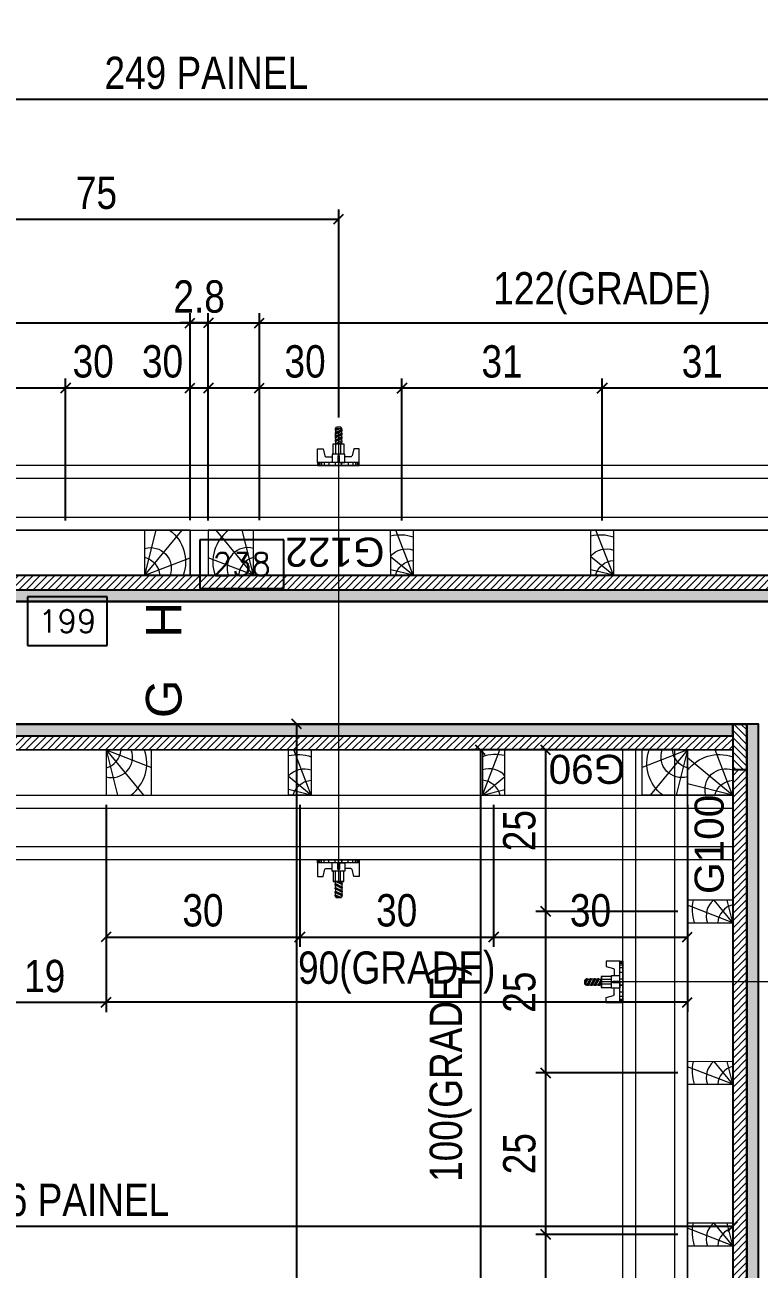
# Model space of a CAD drawing. Extents: x 14400 to 27878, y -21631 to 6985.
# Drawn here: x 23256.3 to 23483.7, y -1357.5 to -972.3 of the extents above; entities that cross this region are included whole.
import ezdxf
from ezdxf.enums import TextEntityAlignment as Align

# ---------------------------------------------------------------- set-up
doc = ezdxf.new("R2010")
doc.units = 0
for name, color, linetype in [('CHAPA', 1, 'Continuous'), ('COTA', 241, 'Continuous'), ('MEIO_PONT', 93, 'Continuous'), ('SARRAFO', 251, 'Continuous'), ('TEXTO_GERAL', 7, 'Continuous')]:
    doc.layers.add(name, color=color, linetype=linetype)
for name, color, linetype, lineweight in [('Hachura', 251, 'Continuous', 9), ('Madeira', 126, 'Continuous', 18), ('Perfil Metálico', 224, 'Continuous', 18)]:
    doc.layers.add(name, color=color, linetype=linetype, lineweight=lineweight)
doc.styles.add('ARIAL', font='arial.ttf')
doc.styles.add('COTA TECNICA 2X', font='techl___.ttf', dxfattribs={"height": 10})
doc.styles.add('ROMANS', font='romans.shx')
doc.styles.add('SANSSERIF', font='sas_____.pfb')
doc.dimstyles.new('SECAO PILAR', dxfattribs={"dimtxt": 10, "dimasz": 3, "dimexe": 3, "dimexo": 3, "dimgap": 3, "dimtad": 1, "dimdec": 1, "dimlfac": 0.5, "dimzin": 12, "dimdsep": 46, "dimtxsty": 'COTA TECNICA 2X', "dimblk1": 'OBLIQUE', "dimblk2": 'OBLIQUE', "dimsah": 1, "dimcen": 0.9, "dimclrd": 256, "dimclre": 256, "dimclrt": 256, "dimadec": 1, "dimazin": 3, "dimtfac": 1, "dimtdec": 1, "dimtmove": 0, "dimatfit": 3, "dimfxl": 1, "dimtolj": 1, "dimtzin": 12, "dimarcsym": 0})
doc.dimstyles.new('SECÇÃO 2', dxfattribs={"dimtxt": 7, "dimasz": 6, "dimexe": 0.18, "dimexo": 2, "dimgap": -4, "dimtad": 3, "dimdec": 1, "dimlfac": 0.5, "dimzin": 12, "dimdsep": 46, "dimtxsty": 'ROMANS', "dimblk": 'ARCHTICK', "dimcen": 0.09, "dimse1": 1, "dimse2": 1, "dimsd1": 1, "dimsd2": 1, "dimclrd": 180, "dimclre": 5, "dimclrt": 1, "dimadec": 0, "dimazin": 3, "dimtfac": 1, "dimtdec": 1, "dimtofl": 0, "dimtmove": 0, "dimatfit": 3, "dimldrblk": 'ARCHTICK', "dimfxl": 1, "dimtolj": 1, "dimtzin": 0, "dimarcsym": 0})
pattern_1 = [(45, (30228.2152, -239.5054), (-1.122532, 1.122532), [])]

# ---------------------------------------------------------------- blocks, each defined once
blk = doc.blocks.new('*D99')
at = {"layer": 'COTA', "color": 180, "lineweight": -2, "transparency": 16777216}
for p, q in [((23336.47, -1131.74), (23310.47, -1131.74)), ((23310.47, -1131.74), (23310.47, -1146.74)), ((23336.47, -1146.74), (23336.47, -1131.74)), ((23310.47, -1146.74), (23336.47, -1146.74))]:
    blk.add_line(p, q, dxfattribs=at)
at = {"layer": 'Defpoints', "color": 0, "transparency": 16777216}
for p in [(23085.47, -1150.74), (23085.47, -1150.74), (23561.47, -1150.74)]:
    blk.add_point(p, dxfattribs=at)
at = {"layer": 'COTA', "color": 1, "transparency": 16777216, "insert": (23323.47, -1139.24), "char_height": 7, "attachment_point": 5, "style": 'ROMANS'}
blk.add_mtext('\\A1;238', dxfattribs=at)
blk = doc.blocks.new('_ArchTick')
at = {"color": 0, "linetype": 'ByBlock', "const_width": 0.15}
blk.add_lwpolyline([(-0.5, -0.5), (0.5, 0.5)], dxfattribs=at)
blk = doc.blocks.new('PONTALETE')
at = {"layer": 'Madeira'}
for q in [(2.71, 7), (7, 5.76), (7, 1.74)]:
    blk.add_line((0, 0), q, dxfattribs=at)
blk.add_lwpolyline([(0, 0), (7, 0), (7, 7), (0, 7)], close=True, dxfattribs=at)
for centre, radius, start, end in [((2.04, 0.06), 6.23, 37.2818, 109.0913), ((1.09, 0.9), 3.19, 343.603, 109.9847), ((-0.21, -0.78), 3.09, 14.6322, 86.0383)]:
    blk.add_arc(centre, radius, start, end, dxfattribs=at)
blk = doc.blocks.new('MEIO PONTALETE')
at = {"layer": 'Madeira'}
for q in [(2.71, 7), (3.5, 2.88), (3.5, 0.87)]:
    blk.add_line((0, 0), q, dxfattribs=at)
blk.add_lwpolyline([(0, 0), (3.5, 0), (3.5, 7), (0, 7)], close=True, dxfattribs=at)
for centre, radius, start, end in [((2.04, 0.06), 6.23, 76.4499, 109.0913), ((1.09, 0.9), 3.19, 40.9063, 109.9847), ((-0.21, -0.78), 3.09, 14.6322, 86.0383)]:
    blk.add_arc(centre, radius, start, end, dxfattribs=at)
blk = doc.blocks.new('_Oblique')
at = {"color": 0, "linetype": 'ByBlock', "lineweight": -2}
blk.add_line((-0.5, -0.5), (0.5, 0.5), dxfattribs=at)
blk = doc.blocks.new('*D53')
at = {"layer": 'COTA', "lineweight": -2, "transparency": 16777216}
for p, q in [((23458.5, -1346.72), (23414.56, -1346.72)), ((23417.56, -1396.72), (23417.56, -1346.72)), ((23458.49, -1396.72), (23414.56, -1396.72))]:
    blk.add_line(p, q, dxfattribs=at)
at = {"layer": 'Defpoints', "color": 0, "transparency": 16777216}
for p in [(23417.56, -1346.72), (23461.5, -1346.72), (23461.49, -1396.72)]:
    blk.add_point(p, dxfattribs=at)
at = {"layer": 'COTA', "lineweight": -2, "transparency": 16777216, "xscale": 3, "yscale": 3, "zscale": 3}
for p, rotation in [((23417.56, -1346.72), 90), ((23417.56, -1396.72), 270)]:
    blk.add_blockref('_Oblique', p, dxfattribs=dict(at, rotation=rotation))
at = {"layer": 'COTA', "transparency": 16777216, "insert": (23409.45, -1371.72), "char_height": 10, "attachment_point": 5, "rotation": 90, "style": 'COTA TECNICA 2X'}
blk.add_mtext('\\A1;25', dxfattribs=at)
blk = doc.blocks.new('*D54')
at = {"layer": 'COTA', "lineweight": -2, "transparency": 16777216}
for p, q in [((23458.52, -1196.73), (23394.37, -1196.73)), ((23397.37, -1196.73), (23397.37, -1396.72)), ((23458.49, -1396.72), (23394.37, -1396.72))]:
    blk.add_line(p, q, dxfattribs=at)
at = {"layer": 'Defpoints', "color": 0, "transparency": 16777216}
for p in [(23461.52, -1196.73), (23397.37, -1396.72), (23461.49, -1396.72)]:
    blk.add_point(p, dxfattribs=at)
at = {"layer": 'COTA', "lineweight": -2, "transparency": 16777216, "xscale": 3, "yscale": 3, "zscale": 3}
for p, rotation in [((23397.37, -1196.73), 90), ((23397.37, -1396.72), 270)]:
    blk.add_blockref('_Oblique', p, dxfattribs=dict(at, rotation=rotation))
at = {"layer": 'COTA', "transparency": 16777216, "insert": (23388.15, -1296.72), "char_height": 10, "attachment_point": 5, "rotation": 90, "style": 'COTA TECNICA 2X'}
blk.add_mtext('\\A1;100(GRADE)', dxfattribs=at)
blk = doc.blocks.new('*D55')
at = {"layer": 'COTA', "lineweight": -2, "transparency": 16777216}
for p, q in [((23458.5, -1296.72), (23414.56, -1296.72)), ((23417.56, -1346.72), (23417.56, -1296.72)), ((23458.5, -1346.72), (23414.56, -1346.72))]:
    blk.add_line(p, q, dxfattribs=at)
at = {"layer": 'Defpoints', "color": 0, "transparency": 16777216}
for p in [(23417.56, -1296.72), (23461.5, -1296.72), (23461.5, -1346.72)]:
    blk.add_point(p, dxfattribs=at)
at = {"layer": 'COTA', "lineweight": -2, "transparency": 16777216, "xscale": 3, "yscale": 3, "zscale": 3}
for p, rotation in [((23417.56, -1296.72), 90), ((23417.56, -1346.72), 270)]:
    blk.add_blockref('_Oblique', p, dxfattribs=dict(at, rotation=rotation))
at = {"layer": 'COTA', "transparency": 16777216, "insert": (23409.45, -1321.72), "char_height": 10, "attachment_point": 5, "rotation": 90, "style": 'COTA TECNICA 2X'}
blk.add_mtext('\\A1;25', dxfattribs=at)
blk = doc.blocks.new('*D56')
at = {"layer": 'COTA', "lineweight": -2, "transparency": 16777216}
for p, q in [((23458.5, -1246.72), (23414.56, -1246.72)), ((23417.56, -1296.72), (23417.56, -1246.72)), ((23458.5, -1296.72), (23414.56, -1296.72))]:
    blk.add_line(p, q, dxfattribs=at)
at = {"layer": 'Defpoints', "color": 0, "transparency": 16777216}
for p in [(23417.56, -1246.72), (23461.5, -1246.72), (23461.5, -1296.72)]:
    blk.add_point(p, dxfattribs=at)
at = {"layer": 'COTA', "lineweight": -2, "transparency": 16777216, "xscale": 3, "yscale": 3, "zscale": 3}
for p, rotation in [((23417.56, -1246.72), 90), ((23417.56, -1296.72), 270)]:
    blk.add_blockref('_Oblique', p, dxfattribs=dict(at, rotation=rotation))
at = {"layer": 'COTA', "transparency": 16777216, "insert": (23409.45, -1271.72), "char_height": 10, "attachment_point": 5, "rotation": 90, "style": 'COTA TECNICA 2X'}
blk.add_mtext('\\A1;25', dxfattribs=at)
blk = doc.blocks.new('*D74')
at = {"layer": 'COTA', "lineweight": -2, "transparency": 16777216}
for p, q in [((23458.5, -1196.73), (23414.56, -1196.73)), ((23417.56, -1246.72), (23417.56, -1196.73)), ((23458.5, -1246.72), (23414.56, -1246.72))]:
    blk.add_line(p, q, dxfattribs=at)
at = {"layer": 'Defpoints', "color": 0, "transparency": 16777216}
for p in [(23417.56, -1196.73), (23461.5, -1196.73), (23461.5, -1246.72)]:
    blk.add_point(p, dxfattribs=at)
at = {"layer": 'COTA', "lineweight": -2, "transparency": 16777216, "xscale": 3, "yscale": 3, "zscale": 3}
for p, rotation in [((23417.56, -1196.73), 90), ((23417.56, -1246.72), 270)]:
    blk.add_blockref('_Oblique', p, dxfattribs=dict(at, rotation=rotation))
at = {"layer": 'COTA', "transparency": 16777216, "insert": (23409.45, -1221.72), "char_height": 10, "attachment_point": 5, "rotation": 90, "style": 'COTA TECNICA 2X'}
blk.add_mtext('\\A1;25', dxfattribs=at)
blk = doc.blocks.new('C')
at = {"layer": 'Hachura', "color": 0}
for p, q in [((0, 3.22), (0, -3.22)), ((0.45, 3.22), (0, 3.22)), ((0.46, 3.16), (0, 3.16)), ((0.46, 3.05), (0, 3.05)), ((0.46, 2.88), (0, 2.88)), ((0, 2.75), (0, -1.16)), ((0.46, 2.65), (0, 2.65)), ((0.46, 2.23), (0, 2.23)), ((0.45, -3.23), (0.45, 3.22)), ((0.45, 3.22), (2.58, 3.22)), ((1.35, 1.94), (1.35, 0.96)), ((2.58, 2.39), (1.47, 2.09)), ((2.58, 3.22), (2.58, 2.39)), ((0.46, 1.51), (0, 1.51)), ((0.39, 0.49), (0.17, 0.49)), ((1.74, 0.97), (0.45, 0.97)), ((1.45, 0.1), (0.45, 0.1)), ((1.74, -0.97), (1.74, 0.97)), ((1.74, 0.97), (1.74, 0.84)), ((1.74, 0.97), (1.74, 0.84)), ((1.74, 0.84), (3.35, 0.84)), ((3.35, 0.45), (1.74, 0.45)), ((3.32, 0.84), (3.32, -0.84)), ((3.35, 0.84), (3.35, -0.84)), ((3.68, 0.45), (3.35, 0.45)), ((3.84, -0.52), (3.35, 0.45)), ((3.35, 0.06), (3.67, -0.57)), ((3.68, 0.45), (4.16, -0.52)), ((3.72, 0.5), (4.25, -0.57)), ((4.37, -0.55), (3.83, 0.53)), ((4.15, 0.45), (3.93, 0.45)), ((4.42, -0.52), (3.93, 0.45)), ((4.15, 0.45), (4.26, 0.45)), ((4.26, 0.45), (4.74, -0.52)), ((4.3, 0.5), (4.83, -0.57)), ((4.95, -0.55), (4.41, 0.53)), ((4.51, 0.45), (4.84, 0.45)), ((5, -0.52), (4.51, 0.45)), ((4.84, 0.45), (5.32, -0.52)), ((4.88, 0.5), (5.41, -0.57)), ((5.53, -0.55), (4.99, 0.53)), ((5.58, -0.52), (5.09, 0.45)), ((5.42, 0.45), (5.09, 0.45)), ((5.58, -0.52), (5.09, 0.45)), ((5.42, 0.45), (5.74, -0.19)), ((5.46, 0.5), (5.74, -0.07)), ((5.74, 0.19), (5.57, 0.53)), ((5.74, 0.32), (5.68, 0.45)), ((5.68, 0.45), (5.74, 0.45)), ((5.74, 0.45), (5.9, 0.29)), ((5.74, 0.45), (5.74, -0.52)), ((5.9, -0.36), (5.9, 0.29)), ((0.45, 0), (0, 0)), ((0.46, -1.52), (0, -1.52)), ((0.08, -0.48), (0.29, -0.48)), ((0.29, -0.48), (0.4, -0.48)), ((0.45, 0), (0.45, -0.97)), ((0.45, -0.16), (1.45, -0.16)), ((0.45, -0.65), (0.45, -0.32)), ((0.45, -3.23), (0.45, -0.65)), ((0.45, -0.97), (1.74, -0.97)), ((1.35, -1.94), (1.35, -0.97)), ((3.35, -0.32), (1.74, -0.32)), ((3.35, -0.84), (1.74, -0.84)), ((3.35, -0.07), (3.58, -0.52)), ((3.35, -0.52), (3.58, -0.52)), ((3.84, -0.52), (4.16, -0.52)), ((4.42, -0.52), (4.74, -0.52)), ((4.63, -0.52), (4.74, -0.52)), ((5, -0.52), (5.32, -0.52)), ((5.58, -0.52), (5.74, -0.52)), ((5.74, -0.52), (5.9, -0.36)), ((5.74, -0.52), (5.74, -0.52)), ((0.46, -2.23), (0, -2.23)), ((0.46, -2.65), (0, -2.65)), ((0.46, -2.88), (0, -2.88)), ((0.46, -3.05), (0, -3.05)), ((0.46, -3.16), (0, -3.16)), ((0, -3.22), (2.57, -3.22)), ((2.58, -2.39), (1.47, -2.1)), ((2.58, -3.23), (2.58, -2.39))]:
    blk.add_line(p, q, dxfattribs=at)
for centre, radius, start, end in [((1.52, 1.94), 0.161, 104.7436, 180), ((1.44, -0.03), 0.129, 272.695, 87.305), ((3.81, 0.39), 0.143, 25.5688, 154.4312), ((4.39, 0.39), 0.143, 25.5688, 154.4312), ((4.97, 0.39), 0.143, 25.5688, 154.4312), ((5.55, 0.39), 0.143, 25.5688, 154.4312), ((0.17, -0.37), 0.174, 221.744, 317.8592), ((3.71, -0.4), 0.174, 222.1408, 318.256), ((4.29, -0.4), 0.174, 222.1408, 318.256), ((4.87, -0.4), 0.174, 222.1408, 318.256), ((5.45, -0.4), 0.174, 222.1408, 318.256), ((5.61, -0.4), 0.174, 317.8592, 318.256), ((1.52, -1.94), 0.161, 180, 255.2564)]:
    blk.add_arc(centre, radius, start, end, dxfattribs=at)
blk = doc.blocks.new('*D95')
at = {"layer": 'COTA', "lineweight": -2, "transparency": 16777216}
for p, q in [((23063.47, -1139.67), (23063.47, -992.31)), ((23561.47, -1139.71), (23561.47, -992.31)), ((23063.47, -995.31), (23561.47, -995.31))]:
    blk.add_line(p, q, dxfattribs=at)
at = {"layer": 'Defpoints', "color": 0, "transparency": 16777216}
for p in [(23561.47, -995.31), (23063.47, -1142.67), (23561.47, -1142.71)]:
    blk.add_point(p, dxfattribs=at)
at = {"layer": 'COTA', "lineweight": -2, "transparency": 16777216, "xscale": 3, "yscale": 3, "zscale": 3, "rotation": 180}
blk.add_blockref('_Oblique', (23063.47, -995.31), dxfattribs=at)
at = {"layer": 'COTA', "lineweight": -2, "transparency": 16777216, "xscale": 3, "yscale": 3, "zscale": 3}
blk.add_blockref('_Oblique', (23561.47, -995.31), dxfattribs=at)
at = {"layer": 'COTA', "transparency": 16777216, "insert": (23312.47, -987.21), "char_height": 10, "attachment_point": 5, "style": 'COTA TECNICA 2X'}
blk.add_mtext('\\A1;249 PAINEL', dxfattribs=at)
blk = doc.blocks.new('*D58')
at = {"layer": 'COTA', "lineweight": -2, "transparency": 16777216}
for p, q in [((23313.06, -1125.7), (23313.06, -1061.56)), ((23557.05, -1125.68), (23557.05, -1061.56)), ((23313.06, -1064.56), (23557.05, -1064.56))]:
    blk.add_line(p, q, dxfattribs=at)
at = {"layer": 'Defpoints', "color": 0, "transparency": 16777216}
for p in [(23557.05, -1064.56), (23313.06, -1128.7), (23557.05, -1128.68)]:
    blk.add_point(p, dxfattribs=at)
at = {"layer": 'COTA', "lineweight": -2, "transparency": 16777216, "xscale": 3, "yscale": 3, "zscale": 3, "rotation": 180}
blk.add_blockref('_Oblique', (23313.06, -1064.56), dxfattribs=at)
at = {"layer": 'COTA', "lineweight": -2, "transparency": 16777216, "xscale": 3, "yscale": 3, "zscale": 3}
blk.add_blockref('_Oblique', (23557.05, -1064.56), dxfattribs=at)
at = {"layer": 'COTA', "transparency": 16777216, "insert": (23435.06, -1055.34), "char_height": 10, "attachment_point": 5, "style": 'COTA TECNICA 2X'}
blk.add_mtext('\\A1;122(GRADE)', dxfattribs=at)
blk = doc.blocks.new('*D120')
at = {"layer": 'COTA', "lineweight": -2, "transparency": 16777216}
for p, q in [((23435.05, -1125.69), (23435.05, -1081.75)), ((23497.05, -1125.69), (23497.05, -1081.75)), ((23497.05, -1084.75), (23435.05, -1084.75))]:
    blk.add_line(p, q, dxfattribs=at)
at = {"layer": 'Defpoints', "color": 0, "transparency": 16777216}
for p in [(23435.05, -1084.75), (23435.05, -1128.69), (23497.05, -1128.69)]:
    blk.add_point(p, dxfattribs=at)
at = {"layer": 'COTA', "lineweight": -2, "transparency": 16777216, "xscale": 3, "yscale": 3, "zscale": 3, "rotation": 180}
blk.add_blockref('_Oblique', (23435.05, -1084.75), dxfattribs=at)
at = {"layer": 'COTA', "lineweight": -2, "transparency": 16777216, "xscale": 3, "yscale": 3, "zscale": 3}
blk.add_blockref('_Oblique', (23497.05, -1084.75), dxfattribs=at)
at = {"layer": 'COTA', "transparency": 16777216, "insert": (23466.05, -1076.53), "char_height": 10, "attachment_point": 5, "style": 'COTA TECNICA 2X'}
blk.add_mtext('\\A1;31', dxfattribs=at)
blk = doc.blocks.new('*D121')
at = {"layer": 'COTA', "lineweight": -2, "transparency": 16777216}
for p, q in [((23373.05, -1125.69), (23373.05, -1081.75)), ((23435.05, -1125.69), (23435.05, -1081.75)), ((23435.05, -1084.75), (23373.05, -1084.75))]:
    blk.add_line(p, q, dxfattribs=at)
at = {"layer": 'Defpoints', "color": 0, "transparency": 16777216}
for p in [(23373.05, -1084.75), (23373.05, -1128.69), (23435.05, -1128.69)]:
    blk.add_point(p, dxfattribs=at)
at = {"layer": 'COTA', "lineweight": -2, "transparency": 16777216, "xscale": 3, "yscale": 3, "zscale": 3, "rotation": 180}
blk.add_blockref('_Oblique', (23373.05, -1084.75), dxfattribs=at)
at = {"layer": 'COTA', "lineweight": -2, "transparency": 16777216, "xscale": 3, "yscale": 3, "zscale": 3}
blk.add_blockref('_Oblique', (23435.05, -1084.75), dxfattribs=at)
at = {"layer": 'COTA', "transparency": 16777216, "insert": (23404.05, -1076.53), "char_height": 10, "attachment_point": 5, "style": 'COTA TECNICA 2X'}
blk.add_mtext('\\A1;31', dxfattribs=at)
blk = doc.blocks.new('*D122')
at = {"layer": 'COTA', "lineweight": -2, "transparency": 16777216}
for p, q in [((23313.06, -1125.69), (23313.06, -1081.75)), ((23373.05, -1125.69), (23373.05, -1081.75)), ((23373.05, -1084.75), (23313.06, -1084.75))]:
    blk.add_line(p, q, dxfattribs=at)
at = {"layer": 'Defpoints', "color": 0, "transparency": 16777216}
for p in [(23313.06, -1084.75), (23313.06, -1128.69), (23373.05, -1128.69)]:
    blk.add_point(p, dxfattribs=at)
at = {"layer": 'COTA', "lineweight": -2, "transparency": 16777216, "xscale": 3, "yscale": 3, "zscale": 3, "rotation": 180}
blk.add_blockref('_Oblique', (23313.06, -1084.75), dxfattribs=at)
at = {"layer": 'COTA', "lineweight": -2, "transparency": 16777216, "xscale": 3, "yscale": 3, "zscale": 3}
blk.add_blockref('_Oblique', (23373.05, -1084.75), dxfattribs=at)
at = {"layer": 'COTA', "transparency": 16777216, "insert": (23343.06, -1076.53), "char_height": 10, "attachment_point": 5, "style": 'COTA TECNICA 2X'}
blk.add_mtext('\\A1;30', dxfattribs=at)
blk = doc.blocks.new('*D59')
at = {"layer": 'COTA', "lineweight": -2, "transparency": 16777216}
for p, q in [((23247.45, -1125.67), (23247.45, -1081.73)), ((23307.45, -1125.66), (23307.45, -1081.73)), ((23307.45, -1084.73), (23247.45, -1084.73))]:
    blk.add_line(p, q, dxfattribs=at)
at = {"layer": 'Defpoints', "color": 0, "transparency": 16777216}
for p in [(23247.45, -1084.73), (23247.45, -1128.67), (23307.45, -1128.66)]:
    blk.add_point(p, dxfattribs=at)
at = {"layer": 'COTA', "lineweight": -2, "transparency": 16777216, "xscale": 3, "yscale": 3, "zscale": 3, "rotation": 180}
blk.add_blockref('_Oblique', (23247.45, -1084.73), dxfattribs=at)
at = {"layer": 'COTA', "lineweight": -2, "transparency": 16777216, "xscale": 3, "yscale": 3, "zscale": 3}
blk.add_blockref('_Oblique', (23307.45, -1084.73), dxfattribs=at)
at = {"layer": 'COTA', "transparency": 16777216, "insert": (23277.45, -1076.51), "char_height": 10, "attachment_point": 5, "style": 'COTA TECNICA 2X'}
blk.add_mtext('\\A1;30', dxfattribs=at)
blk = doc.blocks.new('*D60')
at = {"layer": 'COTA', "lineweight": -2, "transparency": 16777216}
for p, q in [((23063.45, -1125.68), (23063.45, -1061.54)), ((23307.45, -1125.66), (23307.45, -1061.54)), ((23063.45, -1064.54), (23307.45, -1064.54))]:
    blk.add_line(p, q, dxfattribs=at)
at = {"layer": 'Defpoints', "color": 0, "transparency": 16777216}
for p in [(23307.45, -1064.54), (23063.45, -1128.68), (23307.45, -1128.66)]:
    blk.add_point(p, dxfattribs=at)
at = {"layer": 'COTA', "lineweight": -2, "transparency": 16777216, "xscale": 3, "yscale": 3, "zscale": 3, "rotation": 180}
blk.add_blockref('_Oblique', (23063.45, -1064.54), dxfattribs=at)
at = {"layer": 'COTA', "lineweight": -2, "transparency": 16777216, "xscale": 3, "yscale": 3, "zscale": 3}
blk.add_blockref('_Oblique', (23307.45, -1064.54), dxfattribs=at)
at = {"layer": 'COTA', "transparency": 16777216, "insert": (23185.45, -1055.32), "char_height": 10, "attachment_point": 5, "style": 'COTA TECNICA 2X'}
blk.add_mtext('\\A1;122(GRADE)', dxfattribs=at)
blk = doc.blocks.new('*D61')
at = {"layer": 'COTA', "lineweight": -2, "transparency": 16777216}
for p, q in [((23307.45, -1125.66), (23307.45, -1061.54)), ((23313.06, -1125.7), (23313.06, -1061.54)), ((23307.45, -1064.54), (23304.45, -1064.54)), ((23313.06, -1064.54), (23307.45, -1064.54)), ((23313.06, -1064.54), (23316.06, -1064.54))]:
    blk.add_line(p, q, dxfattribs=at)
at = {"layer": 'Defpoints', "color": 0, "transparency": 16777216}
for p in [(23307.45, -1064.54), (23307.45, -1128.66), (23313.06, -1128.7)]:
    blk.add_point(p, dxfattribs=at)
at = {"layer": 'COTA', "lineweight": -2, "transparency": 16777216, "xscale": 3, "yscale": 3, "zscale": 3}
blk.add_blockref('_Oblique', (23307.45, -1064.54), dxfattribs=at)
at = {"layer": 'COTA', "lineweight": -2, "transparency": 16777216, "xscale": 3, "yscale": 3, "zscale": 3, "rotation": 180}
blk.add_blockref('_Oblique', (23313.06, -1064.54), dxfattribs=at)
at = {"layer": 'COTA', "transparency": 16777216, "insert": (23310.25, -1056.44), "char_height": 10, "attachment_point": 5, "style": 'COTA TECNICA 2X'}
blk.add_mtext('\\A1;2.8', dxfattribs=at)
blk = doc.blocks.new('*D62')
at = {"layer": 'COTA', "lineweight": -2, "transparency": 16777216}
for p, q in [((23281.44, -1213.73), (23281.44, -1257.65)), ((23341.44, -1213.73), (23341.44, -1257.65)), ((23281.44, -1254.65), (23341.44, -1254.65))]:
    blk.add_line(p, q, dxfattribs=at)
at = {"layer": 'Defpoints', "color": 0, "transparency": 16777216}
for p in [(23281.44, -1210.73), (23341.44, -1210.73), (23341.44, -1254.65)]:
    blk.add_point(p, dxfattribs=at)
at = {"layer": 'COTA', "lineweight": -2, "transparency": 16777216, "xscale": 3, "yscale": 3, "zscale": 3, "rotation": 180}
blk.add_blockref('_Oblique', (23281.44, -1254.65), dxfattribs=at)
at = {"layer": 'COTA', "lineweight": -2, "transparency": 16777216, "xscale": 3, "yscale": 3, "zscale": 3}
blk.add_blockref('_Oblique', (23341.44, -1254.65), dxfattribs=at)
at = {"layer": 'COTA', "transparency": 16777216, "insert": (23311.44, -1246.44), "char_height": 10, "attachment_point": 5, "style": 'COTA TECNICA 2X'}
blk.add_mtext('\\A1;30', dxfattribs=at)
blk = doc.blocks.new('*D63')
at = {"layer": 'COTA', "lineweight": -2, "transparency": 16777216}
for p, q in [((23341.44, -1213.73), (23341.44, -1257.65)), ((23401.44, -1213.73), (23401.44, -1257.65)), ((23341.44, -1254.65), (23401.44, -1254.65))]:
    blk.add_line(p, q, dxfattribs=at)
at = {"layer": 'Defpoints', "color": 0, "transparency": 16777216}
for p in [(23341.44, -1210.73), (23401.44, -1210.73), (23401.44, -1254.65)]:
    blk.add_point(p, dxfattribs=at)
at = {"layer": 'COTA', "lineweight": -2, "transparency": 16777216, "xscale": 3, "yscale": 3, "zscale": 3, "rotation": 180}
blk.add_blockref('_Oblique', (23341.44, -1254.65), dxfattribs=at)
at = {"layer": 'COTA', "lineweight": -2, "transparency": 16777216, "xscale": 3, "yscale": 3, "zscale": 3}
blk.add_blockref('_Oblique', (23401.44, -1254.65), dxfattribs=at)
at = {"layer": 'COTA', "transparency": 16777216, "insert": (23371.44, -1246.44), "char_height": 10, "attachment_point": 5, "style": 'COTA TECNICA 2X'}
blk.add_mtext('\\A1;30', dxfattribs=at)
blk = doc.blocks.new('*D64')
at = {"layer": 'COTA', "lineweight": -2, "transparency": 16777216}
for p, q in [((23401.44, -1213.73), (23401.44, -1257.65)), ((23461.44, -1213.72), (23461.44, -1257.65)), ((23401.44, -1254.65), (23461.44, -1254.65))]:
    blk.add_line(p, q, dxfattribs=at)
at = {"layer": 'Defpoints', "color": 0, "transparency": 16777216}
for p in [(23401.44, -1210.73), (23461.44, -1210.72), (23461.44, -1254.65)]:
    blk.add_point(p, dxfattribs=at)
at = {"layer": 'COTA', "lineweight": -2, "transparency": 16777216, "xscale": 3, "yscale": 3, "zscale": 3, "rotation": 180}
blk.add_blockref('_Oblique', (23401.44, -1254.65), dxfattribs=at)
at = {"layer": 'COTA', "lineweight": -2, "transparency": 16777216, "xscale": 3, "yscale": 3, "zscale": 3}
blk.add_blockref('_Oblique', (23461.44, -1254.65), dxfattribs=at)
at = {"layer": 'COTA', "transparency": 16777216, "insert": (23431.44, -1246.44), "char_height": 10, "attachment_point": 5, "style": 'COTA TECNICA 2X'}
blk.add_mtext('\\A1;30', dxfattribs=at)
blk = doc.blocks.new('*D65')
at = {"layer": 'COTA', "lineweight": -2, "transparency": 16777216}
for p, q in [((23281.44, -1213.73), (23281.44, -1277.85)), ((23461.44, -1213.72), (23461.44, -1277.85)), ((23461.44, -1274.85), (23281.44, -1274.85))]:
    blk.add_line(p, q, dxfattribs=at)
at = {"layer": 'Defpoints', "color": 0, "transparency": 16777216}
for p in [(23281.44, -1210.73), (23461.44, -1210.72), (23281.44, -1274.85)]:
    blk.add_point(p, dxfattribs=at)
at = {"layer": 'COTA', "lineweight": -2, "transparency": 16777216, "xscale": 3, "yscale": 3, "zscale": 3, "rotation": 180}
blk.add_blockref('_Oblique', (23281.44, -1274.85), dxfattribs=at)
at = {"layer": 'COTA', "lineweight": -2, "transparency": 16777216, "xscale": 3, "yscale": 3, "zscale": 3}
blk.add_blockref('_Oblique', (23461.44, -1274.85), dxfattribs=at)
at = {"layer": 'COTA', "transparency": 16777216, "insert": (23371.44, -1265.63), "char_height": 10, "attachment_point": 5, "style": 'COTA TECNICA 2X'}
blk.add_mtext('\\A1;90(GRADE)', dxfattribs=at)
blk = doc.blocks.new('*D70')
at = {"layer": 'COTA', "lineweight": -2, "transparency": 16777216}
for p, q in [((23243.45, -1213.75), (23243.45, -1277.88)), ((23281.44, -1213.73), (23281.44, -1277.88)), ((23281.44, -1274.88), (23243.45, -1274.88))]:
    blk.add_line(p, q, dxfattribs=at)
at = {"layer": 'Defpoints', "color": 0, "transparency": 16777216}
for p in [(23243.45, -1210.75), (23281.44, -1210.73), (23243.45, -1274.88)]:
    blk.add_point(p, dxfattribs=at)
at = {"layer": 'COTA', "lineweight": -2, "transparency": 16777216, "xscale": 3, "yscale": 3, "zscale": 3, "rotation": 180}
blk.add_blockref('_Oblique', (23243.45, -1274.88), dxfattribs=at)
at = {"layer": 'COTA', "lineweight": -2, "transparency": 16777216, "xscale": 3, "yscale": 3, "zscale": 3}
blk.add_blockref('_Oblique', (23281.44, -1274.88), dxfattribs=at)
at = {"layer": 'COTA', "transparency": 16777216, "insert": (23262.44, -1266.79), "char_height": 10, "attachment_point": 5, "style": 'COTA TECNICA 2X'}
blk.add_mtext('\\A1;19', dxfattribs=at)
blk = doc.blocks.new('*D127')
at = {"layer": 'COTA', "lineweight": -2, "transparency": 16777216}
for p, q in [((23203.47, -1093.87), (23203.47, -1029.43)), ((23353.47, -1093.87), (23353.47, -1029.43)), ((23203.47, -1032.43), (23353.47, -1032.43))]:
    blk.add_line(p, q, dxfattribs=at)
at = {"layer": 'Defpoints', "color": 0, "transparency": 16777216}
for p in [(23353.47, -1032.43), (23203.47, -1096.87), (23353.47, -1096.87)]:
    blk.add_point(p, dxfattribs=at)
at = {"layer": 'COTA', "lineweight": -2, "transparency": 16777216, "xscale": 3, "yscale": 3, "zscale": 3, "rotation": 180}
blk.add_blockref('_Oblique', (23203.47, -1032.43), dxfattribs=at)
at = {"layer": 'COTA', "lineweight": -2, "transparency": 16777216, "xscale": 3, "yscale": 3, "zscale": 3}
blk.add_blockref('_Oblique', (23353.47, -1032.43), dxfattribs=at)
at = {"layer": 'COTA', "transparency": 16777216, "insert": (23278.47, -1024.32), "char_height": 10, "attachment_point": 5, "style": 'COTA TECNICA 2X'}
blk.add_mtext('\\A1;75', dxfattribs=at)
blk = doc.blocks.new('*D71')
at = {"layer": 'COTA', "lineweight": -2, "transparency": 16777216}
for p, q in [((23063.47, -1199.82), (23063.47, -1347.18)), ((23475.47, -1199.68), (23475.47, -1347.18)), ((23063.47, -1344.18), (23475.47, -1344.18))]:
    blk.add_line(p, q, dxfattribs=at)
at = {"layer": 'Defpoints', "color": 0, "transparency": 16777216}
for p in [(23063.47, -1196.82), (23475.47, -1196.68), (23475.47, -1344.18)]:
    blk.add_point(p, dxfattribs=at)
at = {"layer": 'COTA', "lineweight": -2, "transparency": 16777216, "xscale": 3, "yscale": 3, "zscale": 3, "rotation": 180}
blk.add_blockref('_Oblique', (23063.47, -1344.18), dxfattribs=at)
at = {"layer": 'COTA', "lineweight": -2, "transparency": 16777216, "xscale": 3, "yscale": 3, "zscale": 3}
blk.add_blockref('_Oblique', (23475.47, -1344.18), dxfattribs=at)
at = {"layer": 'COTA', "transparency": 16777216, "insert": (23269.47, -1336.08), "char_height": 10, "attachment_point": 5, "style": 'COTA TECNICA 2X'}
blk.add_mtext('\\A1;206 PAINEL', dxfattribs=at)
blk = doc.blocks.new('*D73')
at = {"layer": 'COTA', "linetype": 'ByBlock', "lineweight": -2, "transparency": 16777216}
for p, q in [((23480.47, -1188.74), (23337.45, -1188.74)), ((23340.45, -1188.74), (23340.45, -2048.74)), ((23480.47, -2048.74), (23337.45, -2048.74))]:
    blk.add_line(p, q, dxfattribs=at)
at = {"layer": 'Defpoints', "color": 0, "linetype": 'ByBlock', "transparency": 16777216}
for p in [(23483.47, -1188.74), (23340.45, -2048.74), (23483.47, -2048.74)]:
    blk.add_point(p, dxfattribs=at)
at = {"layer": 'COTA', "linetype": 'ByBlock', "lineweight": -2, "transparency": 16777216, "xscale": 3, "yscale": 3, "zscale": 3}
for p, rotation in [((23340.45, -1188.74), 90), ((23340.45, -2048.74), 270)]:
    blk.add_blockref('_Oblique', p, dxfattribs=dict(at, rotation=rotation))
at = {"layer": 'COTA', "linetype": 'ByBlock', "transparency": 16777216, "insert": (23332.23, -1618.74), "char_height": 10, "attachment_point": 5, "rotation": 90, "style": 'COTA TECNICA 2X'}
blk.add_mtext('\\A1;430 PAINEL', dxfattribs=at)
blk = doc.blocks.new('*D96')
at = {"layer": 'COTA', "color": 180, "lineweight": -2, "transparency": 16777216}
for p, q in [((23281.8, -1149.39), (23257.14, -1149.39)), ((23257.14, -1149.39), (23257.14, -1164.39)), ((23281.8, -1164.39), (23281.8, -1149.39)), ((23257.14, -1164.39), (23281.8, -1164.39))]:
    blk.add_line(p, q, dxfattribs=at)
at = {"layer": 'Defpoints', "color": 0, "transparency": 16777216}
for p in [(23085.47, -1168.39), (23085.47, -1188.74), (23483.47, -1188.74)]:
    blk.add_point(p, dxfattribs=at)
at = {"layer": 'COTA', "color": 1, "transparency": 16777216, "insert": (23269.47, -1156.89), "char_height": 7, "attachment_point": 5, "style": 'ROMANS'}
blk.add_mtext('\\A1;199', dxfattribs=at)
blk = doc.blocks.new('*D142')
at = {"layer": 'COTA', "color": 180, "lineweight": -2, "transparency": 16777216}
for p, q in [((23499.31, -1605.74), (23484.31, -1605.74)), ((23484.31, -1605.74), (23484.31, -1631.74)), ((23499.31, -1631.74), (23499.31, -1605.74)), ((23484.31, -1631.74), (23499.31, -1631.74))]:
    blk.add_line(p, q, dxfattribs=at)
at = {"layer": 'Defpoints', "color": 0, "transparency": 16777216}
for p in [(23483.47, -1188.74), (23503.31, -1188.74), (23483.47, -2048.74)]:
    blk.add_point(p, dxfattribs=at)
at = {"layer": 'COTA', "color": 1, "transparency": 16777216, "insert": (23491.81, -1618.74), "char_height": 7, "attachment_point": 5, "rotation": 90, "style": 'ROMANS'}
blk.add_mtext('\\A1;430', dxfattribs=at)
blk = doc.blocks.new('*D172')
at = {"layer": 'COTA', "lineweight": -2, "transparency": 16777216}
for p, q in [((23268.92, -1125.67), (23268.92, -1081.73)), ((23328.92, -1125.66), (23328.92, -1081.73)), ((23328.92, -1084.73), (23268.92, -1084.73))]:
    blk.add_line(p, q, dxfattribs=at)
at = {"layer": 'Defpoints', "color": 0, "transparency": 16777216}
for p in [(23268.92, -1084.73), (23268.92, -1128.67), (23328.92, -1128.66)]:
    blk.add_point(p, dxfattribs=at)
at = {"layer": 'COTA', "lineweight": -2, "transparency": 16777216, "xscale": 3, "yscale": 3, "zscale": 3, "rotation": 180}
blk.add_blockref('_Oblique', (23268.92, -1084.73), dxfattribs=at)
at = {"layer": 'COTA', "lineweight": -2, "transparency": 16777216, "xscale": 3, "yscale": 3, "zscale": 3}
blk.add_blockref('_Oblique', (23328.92, -1084.73), dxfattribs=at)
at = {"layer": 'COTA', "transparency": 16777216, "insert": (23298.92, -1076.51), "char_height": 10, "attachment_point": 5, "style": 'COTA TECNICA 2X'}
blk.add_mtext('\\A1;30', dxfattribs=at)
blk = doc.blocks.new('*D173')
at = {"layer": 'COTA', "lineweight": -2, "transparency": 16777216}
for p, q in [((23084.93, -1125.68), (23084.93, -1061.54)), ((23328.92, -1125.66), (23328.92, -1061.54)), ((23084.93, -1064.54), (23328.92, -1064.54))]:
    blk.add_line(p, q, dxfattribs=at)
at = {"layer": 'Defpoints', "color": 0, "transparency": 16777216}
for p in [(23328.92, -1064.54), (23084.93, -1128.68), (23328.92, -1128.66)]:
    blk.add_point(p, dxfattribs=at)
at = {"layer": 'COTA', "lineweight": -2, "transparency": 16777216, "xscale": 3, "yscale": 3, "zscale": 3, "rotation": 180}
blk.add_blockref('_Oblique', (23084.93, -1064.54), dxfattribs=at)
at = {"layer": 'COTA', "lineweight": -2, "transparency": 16777216, "xscale": 3, "yscale": 3, "zscale": 3}
blk.add_blockref('_Oblique', (23328.92, -1064.54), dxfattribs=at)
at = {"layer": 'COTA', "transparency": 16777216, "insert": (23206.92, -1055.32), "char_height": 10, "attachment_point": 5, "style": 'COTA TECNICA 2X'}
blk.add_mtext('\\A1;122(GRADE)', dxfattribs=at)
blk = doc.blocks.new('*D174')
at = {"layer": 'COTA', "lineweight": -2, "transparency": 16777216}
for p, q in [((23185.45, -1125.67), (23185.45, -1081.73)), ((23268.92, -1125.67), (23268.92, -1081.73)), ((23268.92, -1084.73), (23185.45, -1084.73))]:
    blk.add_line(p, q, dxfattribs=at)
at = {"layer": 'Defpoints', "color": 0, "transparency": 16777216}
for p in [(23185.45, -1084.73), (23185.45, -1128.67), (23268.92, -1128.67)]:
    blk.add_point(p, dxfattribs=at)
at = {"layer": 'COTA', "lineweight": -2, "transparency": 16777216, "xscale": 3, "yscale": 3, "zscale": 3, "rotation": 180}
blk.add_blockref('_Oblique', (23185.45, -1084.73), dxfattribs=at)
at = {"layer": 'COTA', "lineweight": -2, "transparency": 16777216, "xscale": 3, "yscale": 3, "zscale": 3}
blk.add_blockref('_Oblique', (23268.92, -1084.73), dxfattribs=at)
at = {"layer": 'COTA', "transparency": 16777216, "insert": (23227.18, -1076.66), "char_height": 10, "attachment_point": 5, "style": 'COTA TECNICA 2X'}
blk.add_mtext('\\A1;41.7', dxfattribs=at)

msp = doc.modelspace()

# ---------------------------------------------------------------- hatches: boundary and pattern name
at = {"layer": 'Hachura'}
h = msp.add_hatch(dxfattribs=at)
h.set_pattern_fill('ANSI31', color=256, scale=0.5, angle=360, style=0)
h.set_pattern_definition(pattern_1)
h.paths.add_polyline_path([(23561.47, -1147.143), (23561.47, -1142.743), (23063.47, -1142.701), (23063.47, -1147.143)])
h = msp.add_hatch(color=256, dxfattribs=at)
h.dxf.hatch_style = 1
h.paths.add_polyline_path([(23063.47, -1147.143), (23063.47, -1150.743), (23561.47, -1150.743), (23561.47, -1147.143)])
h = msp.add_hatch(color=256, dxfattribs=at)
h.dxf.hatch_style = 1
h.paths.add_polyline_path([(23063.47, -1188.743), (23063.47, -1192.343), (23475.47, -1192.343), (23475.47, -1188.743)])
h = msp.add_hatch(dxfattribs=at)
h.set_pattern_fill('ANSI31', color=256, scale=0.5, angle=270, style=0)
h.set_pattern_definition([(315, (46076.6064, -12380.1126), (1.12253202, 1.12253202), [])])
h.paths.add_polyline_path([(23479.871, -1202.816), (23475.471, -1202.816), (23475.471, -1188.816), (23479.871, -1188.816)])
h = msp.add_hatch(color=256, dxfattribs=at)
h.dxf.hatch_style = 1
h.paths.add_polyline_path([(23479.87, -2048.743), (23483.47, -2048.743), (23483.47, -1188.743), (23479.87, -1188.743)])
h = msp.add_hatch(dxfattribs=at)
h.set_pattern_fill('ANSI31', color=256, scale=0.5, angle=360, style=0)
h.set_pattern_definition(pattern_1)
h.paths.add_polyline_path([(23063.47, -1192.343), (23063.47, -1196.785), (23475.47, -1196.743), (23475.47, -1192.343)])
h = msp.add_hatch(dxfattribs=at)
h.set_pattern_fill('ANSI31', color=256, scale=0.5, angle=360, style=0)
h.set_pattern_definition([(45, (30228.2152, -246.5054), (-1.122532, 1.122532), [])])
h.paths.add_polyline_path([(23475.471, -2034.743), (23479.871, -2034.743), (23479.87, -1202.816), (23475.47, -1202.816)])

# ---------------------------------------------------------------- linework, layer by layer
at = {"layer": 'CHAPA'}
for points in [[(23561.47, -1150.743), (23063.47, -1150.743), (23063.47, -1147.143), (23561.47, -1147.143)], [(23475.47, -1188.743), (23063.47, -1188.743), (23063.47, -1192.343), (23475.47, -1192.343)], [(23479.87, -2048.743), (23483.47, -2048.743), (23483.47, -1188.743), (23479.87, -1188.743)]]:
    msp.add_lwpolyline(points, close=True, dxfattribs=at)
at = {"layer": 'Hachura'}
for p, q in [((23353.398, -1097.869), (23353.406, -1237.755)), ((23614.27, -1268.558), (23434.46, -1268.558))]:
    msp.add_line(p, q, dxfattribs=at)
at = {"layer": 'Madeira'}
for points in [[(23307.463, -1142.668), (23307.447, -1128.668), (23063.454, -1128.67), (23063.47, -1142.67)], [(23557.069, -1142.689), (23557.054, -1128.689), (23313.061, -1128.691), (23313.076, -1142.691)], [(23281.46, -1196.728), (23281.46, -1210.728), (23461.46, -1210.728), (23461.46, -1196.728)], [(23475.468, -1396.736), (23461.468, -1396.721), (23461.47, -1196.727), (23475.47, -1196.743)]]:
    msp.add_lwpolyline(points, close=True, dxfattribs=at)
at = {"layer": 'Perfil Metálico'}
for p, q in [((23612.95, -1108.67), (23041.454, -1108.67)), ((23612.95, -1112.67), (23041.454, -1112.67))]:
    msp.add_line(p, q, dxfattribs=at)
for points in [[(23041.454, -1108.67), (23041.454, -1128.67), (23612.95, -1128.67)], [(23041.454, -1124.67), (23612.95, -1124.67)], [(23445.46, -2040.727), (23445.43, -1196.745)], [(23457.43, -1196.745), (23457.46, -2040.727)], [(23041.454, -1214.754), (23475.47, -1214.756)], [(23475.47, -1226.756), (23041.454, -1226.754)]]:
    msp.add_lwpolyline(points, dxfattribs=at)
for points in [[(23441.43, -1196.745), (23461.43, -1196.745), (23461.46, -2040.727), (23441.46, -2040.727)], [(23041.454, -1230.754), (23041.454, -1210.754), (23475.47, -1210.756), (23475.47, -1230.756)]]:
    msp.add_lwpolyline(points, close=True, dxfattribs=at)
at = {"layer": 'SARRAFO'}
for p, q in [((23561.47, -1142.743), (23063.47, -1142.701)), ((23475.47, -1196.743), (23063.47, -1196.785))]:
    msp.add_line(p, q, dxfattribs=at)
for points in [[(23063.47, -1142.701), (23063.47, -1150.743), (23561.47, -1150.743), (23561.47, -1142.743)], [(23063.47, -1188.743), (23475.47, -1188.743)], [(23479.87, -2048.743), (23479.87, -1188.743), (23475.47, -1188.743), (23475.47, -2048.743), (23479.871, -2048.743)]]:
    msp.add_lwpolyline(points, dxfattribs=at)
msp.add_lwpolyline([(23475.471, -1188.816), (23475.471, -1202.816), (23479.871, -1202.816), (23479.871, -1188.816)], close=True, dxfattribs=at)

# ---------------------------------------------------------------- block references
at = {"layer": 'Hachura', "linetype": 'Continuous', "yscale": 2, "zscale": 2, "rotation": 90}
for p, xscale in [((23353.398, -1108.67), 2), ((23353.396, -1230.755), -2)]:
    msp.add_blockref('C', p, dxfattribs=dict(at, xscale=xscale))
at = {"layer": 'Hachura', "linetype": 'Continuous', "xscale": -2, "yscale": 2, "zscale": 2}
msp.add_blockref('C', (23441.46, -1268.549), dxfattribs=at)
at = {"layer": 'Madeira'}
for name, p, xscale, yscale, zscale, rotation in [('PONTALETE', (23293.463, -1142.674), -2, 2, 2, 270.0629106968967), ('PONTALETE', (23327.076, -1142.676), 2, 2, 2, 90.06291069689675), ('MEIO PONTALETE', (23376.569, -1142.687), -1.999999997962732, 1.999999997962732, 1.999999997962732, 0.06291069689670081), ('MEIO PONTALETE', (23438.569, -1142.687), -1.999999997962732, 1.999999997962732, 1.999999997962732, 0.06291069689670081), ('PONTALETE', (23475.454, -1210.743), -2, 2, 2, 359.9370893031033), ('MEIO PONTALETE', (23475.466, -1250.236), 1.999999997962732, 1.999999997962732, 1.999999997962732, 89.93708930310325), ('MEIO PONTALETE', (23475.466, -1300.236), 1.999999997962732, 1.999999997962732, 1.999999997962732, 89.93708930310325), ('MEIO PONTALETE', (23475.466, -1350.236), 1.999999997962732, 1.999999997962732, 1.999999997962732, 89.93708930310325)]:
    msp.add_blockref(name, p, dxfattribs=dict(at, xscale=xscale, yscale=yscale, zscale=zscale, rotation=rotation))
at = {"layer": 'MEIO_PONT', "yscale": 2, "zscale": 2}
for p, xscale, rotation in [((23281.46, -1196.728), 2, 270), ((23461.46, -1196.728), -2, 90)]:
    msp.add_blockref('PONTALETE', p, dxfattribs=dict(at, xscale=xscale, rotation=rotation))
at = {"layer": 'MEIO_PONT', "yscale": 1.999999997962732, "zscale": 1.999999997962732}
for p, xscale in [((23344.96, -1210.728), -1.999999997962732), ((23397.96, -1210.728), 1.999999997962732)]:
    msp.add_blockref('MEIO PONTALETE', p, dxfattribs=dict(at, xscale=xscale))

# ---------------------------------------------------------------- texts
at = {"layer": 'TEXTO_GERAL', "color": 0, "linetype": 'Continuous', "style": 'SANSSERIF'}
for s, rotation, p in [('G122', 180, (23367.676, -1135.514)), ('G90', 180, (23442.233, -1202.739)), ('G100', 90, (23468.169, -1241.342))]:
    msp.add_text(s, height=9, rotation=rotation, dxfattribs=at).set_placement(p, align=Align.MIDDLE_LEFT)
at = {"layer": 'TEXTO_GERAL', "style": 'ARIAL'}
for s, p in [('H', (23299.284, -1156.486)), ('G', (23299.284, -1180.902))]:
    msp.add_text(s, height=11, rotation=90, dxfattribs=at).set_placement(p, align=Align.MIDDLE_CENTER)

# ---------------------------------------------------------------- dimensions: what is measured, and where the dimension line sits
at = {"layer": 'COTA'}
for base, p1, p2, text, picture, middle in [((23561.468, -995.308), (23063.47, -1142.67), (23561.468, -1142.712), '<> PAINEL', '*D95', (23312.469, -987.206)), ((23475.47, -1344.177), (23063.47, -1196.816), (23475.47, -1196.679), '<> PAINEL', '*D71', (23269.47, -1336.075)), ((23281.439, -1274.85), (23461.436, -1210.724), (23281.439, -1210.728), '<>(GRADE)', '*D65', (23371.438, -1265.629))]:
    dim = msp.add_linear_dim(base=base, p1=p1, p2=p2, text=text, dimstyle='SECAO PILAR', dxfattribs=at)
    dim.commit()
    dim.dimension.update_dxf_attribs({"geometry": picture, "text_midpoint": middle})
for base, p1, p2, angle, picture, middle in [((23353.466, -1032.434), (23203.466, -1096.869), (23353.466, -1096.869), 180, '*D127', (23278.466, -1024.325)), ((23185.447, -1084.731), (23268.919, -1128.67), (23185.447, -1128.67), 180, '*D174', (23227.183, -1076.658)), ((23247.447, -1084.731), (23307.447, -1128.658), (23247.447, -1128.67), 180, '*D59', (23277.447, -1076.512)), ((23268.919, -1084.731), (23328.919, -1128.658), (23268.919, -1128.67), 180, '*D172', (23298.919, -1076.512)), ((23313.061, -1084.752), (23373.054, -1128.691), (23313.061, -1128.691), 180, '*D122', (23343.058, -1076.533)), ((23373.054, -1084.752), (23435.054, -1128.691), (23373.054, -1128.691), 180, '*D121', (23404.054, -1076.533)), ((23435.054, -1084.752), (23497.054, -1128.691), (23435.054, -1128.691), 180, '*D120', (23466.054, -1076.533)), ((23417.563, -1196.728), (23461.502, -1246.721), (23461.502, -1196.728), 90, '*D74', (23409.453, -1221.724)), ((23243.446, -1274.877), (23281.439, -1210.728), (23243.446, -1210.751), 180, '*D70', (23262.443, -1266.789)), ((23417.563, -1246.721), (23461.502, -1296.721), (23461.502, -1246.721), 90, '*D56', (23409.453, -1271.721)), ((23417.563, -1296.721), (23461.502, -1346.721), (23461.502, -1296.721), 90, '*D55', (23409.453, -1321.721)), ((23417.563, -1346.721), (23461.49, -1396.721), (23461.502, -1346.721), 90, '*D53', (23409.453, -1371.721))]:
    dim = msp.add_linear_dim(base=base, p1=p1, p2=p2, angle=angle, dimstyle='SECAO PILAR', dxfattribs=at)
    dim.commit()
    dim.dimension.update_dxf_attribs({"geometry": picture, "text_midpoint": middle})
for base, p1, p2, angle, picture, middle in [((23307.447, -1064.536), (23063.454, -1128.684), (23307.447, -1128.658), 180, '*D60', (23185.451, -1055.315)), ((23328.919, -1064.536), (23084.926, -1128.684), (23328.919, -1128.658), 180, '*D173', (23206.922, -1055.315)), ((23557.054, -1064.557), (23313.061, -1128.705), (23557.054, -1128.679), 180, '*D58', (23435.058, -1055.337)), ((23397.368, -1396.721), (23461.515, -1196.728), (23461.49, -1396.721), 90, '*D54', (23388.147, -1296.724))]:
    dim = msp.add_linear_dim(base=base, p1=p1, p2=p2, angle=angle, text='<>(GRADE)', dimstyle='SECAO PILAR', dxfattribs=at)
    dim.commit()
    dim.dimension.update_dxf_attribs({"geometry": picture, "text_midpoint": middle})
for base, p1, p2, angle, dimstyle, picture, middle in [((23307.447, -1064.536), (23313.061, -1128.705), (23307.447, -1128.658), 180, 'SECAO PILAR', '*D61', (23310.254, -1064.536)), ((23085.47, -1150.743), (23561.47, -1150.743), (23085.47, -1150.743), 180, 'SECÇÃO 2', '*D99', (23323.47, -1150.743)), ((23085.47, -1168.39), (23483.47, -1188.743), (23085.47, -1188.743), 180, 'SECÇÃO 2', '*D96', (23269.47, -1168.39)), ((23503.311, -1188.743), (23483.47, -2048.743), (23483.47, -1188.743), 90, 'SECÇÃO 2', '*D142', (23503.311, -1618.743))]:
    dim = msp.add_linear_dim(base=base, p1=p1, p2=p2, angle=angle, dimstyle=dimstyle, dxfattribs=at)
    dim.commit()
    dim.dimension.update_dxf_attribs({"geometry": picture, "text_midpoint": middle, "dimtype": 160})
at = {"layer": 'COTA', "linetype": 'ByBlock'}
dim = msp.add_linear_dim(base=(23340.446, -2048.743), p1=(23483.47, -1188.743), p2=(23483.47, -2048.743), angle=270, text='<> PAINEL', dimstyle='SECAO PILAR', override={"dimtmove": 1}, dxfattribs=at)
dim.commit()
dim.dimension.update_dxf_attribs({"geometry": '*D73', "text_midpoint": (23332.227, -1618.743)})
at = {"layer": 'COTA'}
for base, p1, p2, picture, middle in [((23341.439, -1254.655), (23281.439, -1210.728), (23341.439, -1210.728), '*D62', (23311.439, -1246.435)), ((23401.439, -1254.655), (23341.439, -1210.728), (23401.439, -1210.728), '*D63', (23371.439, -1246.435)), ((23461.439, -1254.655), (23401.439, -1210.728), (23461.439, -1210.724), '*D64', (23431.439, -1246.435))]:
    dim = msp.add_linear_dim(base=base, p1=p1, p2=p2, dimstyle='SECAO PILAR', dxfattribs=at)
    dim.commit()
    dim.dimension.update_dxf_attribs({"geometry": picture, "text_midpoint": middle})

doc.saveas('drawing.dxf')
